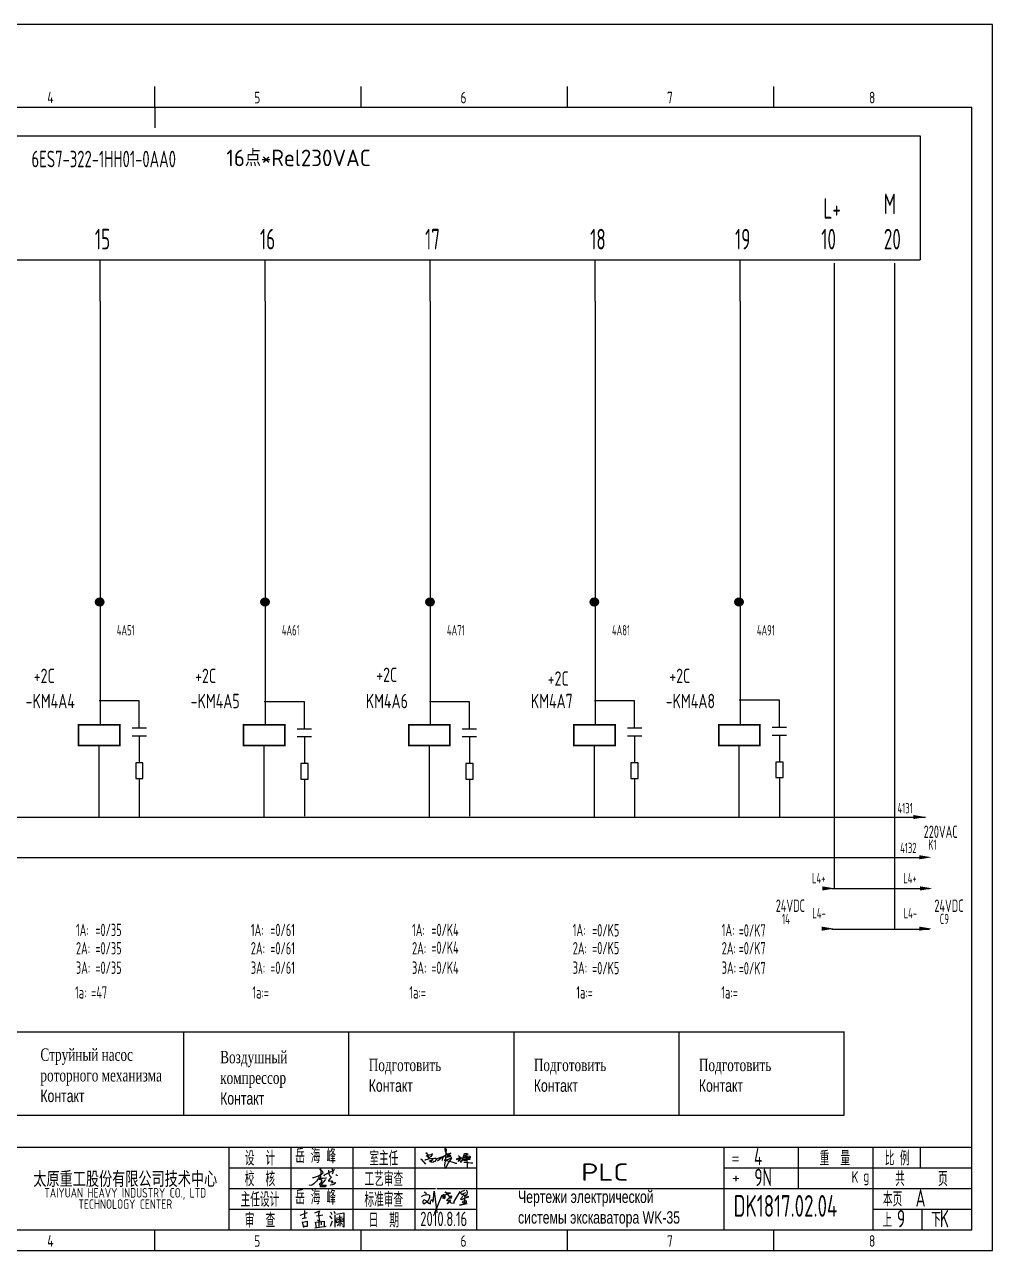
# Model space of a CAD drawing. Extents: x 590 to 9605, y -3741 to 975.
# Drawn here: x 5393.3 to 5627.9, y -1946.5 to -1649.5 of the extents above; entities that cross this region are included whole.
import ezdxf
from ezdxf.enums import TextEntityAlignment as Align

# ---------------------------------------------------------------- set-up
doc = ezdxf.new("R2010")
doc.units = 0
doc.header["$LTSCALE"] = 2
doc.header["$MEASUREMENT"] = 0
for name, pattern in [('DASHED2', [0.375, 0.25, -0.125]), ('DIVIDE', [1.25, 0.5, -0.25, 0, -0.25, 0, -0.25]), ('HIDDEN', [0.375, 0.25, -0.125])]:
    doc.linetypes.add(name, pattern=pattern)
doc.layers.get('0').update_dxf_attribs({"linetype": 'CONTINUOUS'})
for name, color, linetype in [('11', 3, 'CONTINUOUS'), ('CONTINUOUS', 7, 'CONTINUOUS'), ('DIVIDE', 1, 'DIVIDE')]:
    doc.layers.add(name, color=color, linetype=linetype)
doc.styles.add('ROMAN', font='ROMANC.shx', dxfattribs={"width": 0.7, "height": 0.7})
doc.styles.add('ROMANS', font='romans', dxfattribs={"width": 0.67, "bigfont": 'hzlib'})
doc.styles.get("Standard").update_dxf_attribs({"font": 'isocp.shx', "width": 0.707, "bigfont": 'dfst.shx'})

# ---------------------------------------------------------------- blocks, each defined once
blk = doc.blocks.new('A$C5BE500A0')
for p, q in [((15.3, 41.2), (22.2, 26.1)), ((15.3, 40.1), (15.3, 41.2)), ((15.4, 37.7), (15.3, 40.1)), ((15.4, 32.4), (21, 34.6)), ((15.5, 31.8), (15.4, 32.4)), ((21, 34.6), (24.5, 35.1)), ((24.5, 35.1), (28.2, 35.6)), ((29.4, 34), (26.8, 30.7)), ((28.2, 35.6), (30.2, 36.8)), ((30.2, 38), (29.4, 34)), ((30.2, 36.8), (30.2, 38)), ((59.1, 30.4), (64.7, 33.7)), ((64.4, 48.9), (64.5, 51.6)), ((65.3, 44.3), (64.4, 48.9)), ((64.5, 51.6), (65.9, 52.2)), ((67.1, 48.5), (64.5, 17.9)), ((64.7, 33.7), (72, 37.3)), ((67.5, 39.5), (65.3, 44.3)), ((65.9, 52.2), (66.5, 51.5)), ((66.5, 51.5), (67.1, 48.5)), ((70.3, 36.3), (67.5, 39.5)), ((69.9, 34.1), (69.7, 33.3)), ((69.7, 33.3), (71.9, 33.6)), ((74.6, 36.5), (69.9, 34.1)), ((73.8, 32.8), (70.3, 36.3)), ((71.9, 33.6), (75.3, 34.2)), ((72, 37.3), (77.8, 39)), ((77.7, 30.8), (73.8, 32.8)), ((79.7, 39.2), (74.6, 36.5)), ((76.7, 32.6), (74.8, 31.8)), ((75.3, 34.2), (77, 34.5)), ((77.7, 33.5), (76.7, 32.6)), ((77, 34.5), (78, 34.1)), ((78, 34.1), (77.7, 33.5)), ((77.8, 39), (79.7, 39.2)), ((117.4, 32.7), (112.9, 30.9)), ((113.3, 30.9), (114.4, 35)), ((114.4, 35), (115.4, 38.4)), ((115.4, 38.4), (118.1, 38.8)), ((122.1, 34.8), (117.4, 32.7)), ((118.1, 38.8), (123.3, 38.3)), ((124.7, 36.8), (122.1, 34.8)), ((123.3, 38.3), (124.7, 36.8)), ((0, 24.1), (1.5, 23.9)), ((1.5, 23.9), (12.6, 10.8)), ((11.6, 21), (13.8, 22.8)), ((13.8, 22.8), (17.9, 23.5)), ((19.1, 30.1), (15.5, 31.8)), ((17.9, 23.5), (26, 24.9)), ((22.2, 26.1), (19.1, 30.1)), ((22.6, 18.1), (23.6, 19.3)), ((23.7, 17.3), (22.6, 18.1)), ((23.3, 27.9), (23.1, 27.8)), ((25.3, 29.5), (23.3, 27.9)), ((23.6, 19.3), (25.8, 19.9)), ((26.1, 16.2), (24.9, 15)), ((26.8, 30.7), (25.3, 29.5)), ((25.8, 19.9), (29.2, 20.8)), ((26, 24.9), (36.8, 26.1)), ((28.4, 20), (26.1, 16.2)), ((29.4, 15.2), (28.2, 15.7)), ((29.5, 22.1), (28.4, 20)), ((29.2, 20.8), (33, 21.4)), ((32.4, 15.1), (29.4, 15.2)), ((30.2, 22.7), (29.5, 22.1)), ((31.6, 22.6), (30.2, 22.7)), ((32.8, 22.1), (31.6, 22.6)), ((35, 16.2), (32.4, 15.1)), ((33, 21.4), (32.8, 22.1)), ((37.6, 17.7), (35, 16.2)), ((36.8, 26.1), (40.9, 26)), ((39.7, 20.3), (37.6, 17.7)), ((40.8, 21.6), (39.7, 20.3)), ((40.2, 22.8), (44.3, 25.4)), ((41.7, 24.4), (40.8, 21.6)), ((40.9, 26), (41.7, 24.4)), ((44.3, 25.4), (50.6, 27.7)), ((44.7, 18.7), (49.1, 22.6)), ((49.1, 22.6), (54.4, 27.2)), ((50.6, 27.7), (56.2, 29.3)), ((54.4, 27.2), (59.1, 30.4)), ((56.8, 20.6), (55.9, 19.6)), ((56.2, 29.3), (60.8, 29.6)), ((56.7, 31.7), (57.4, 29.6)), ((57.6, 25), (56.8, 20.6)), ((57.4, 29.6), (57.6, 25)), ((60.8, 29.6), (62.2, 29.2)), ((66.6, 21), (62.5, 20.6)), ((62.5, 20.6), (75.7, 18.4)), ((64.5, 17.9), (63.3, 8.5)), ((63.3, 8.5), (63.5, 0.1)), ((63.5, 0.1), (64.3, 0)), ((64.3, 0), (67.5, 2.5)), ((69.8, 21.4), (66.6, 21)), ((67.5, 2.5), (73.8, 13.7)), ((68.3, 28.6), (72.6, 29.4)), ((69.3, 29), (68.3, 28.6)), ((72, 30.5), (69.3, 29)), ((76.7, 24.1), (69.8, 21.4)), ((74.8, 31.8), (72, 30.5)), ((72.6, 29.4), (78.2, 30.4)), ((73.8, 13.7), (77.7, 20)), ((75.7, 18.4), (81.9, 16.6)), ((79.9, 25.4), (76.7, 24.1)), ((80.1, 30.5), (77.7, 30.8)), ((77.7, 20), (81.2, 25.6)), ((78.2, 30.4), (80.1, 30.5)), ((82.1, 26.9), (79.9, 25.4)), ((81.2, 25.6), (82.1, 26.9)), ((81.9, 16.6), (87.3, 14.8)), ((87.3, 14.8), (91.3, 12.9)), ((91.3, 12.9), (94.8, 12.6)), ((94.5, 25.2), (94.9, 23.9)), ((94.8, 12.6), (95.8, 12.8)), ((94.9, 23.9), (95.3, 23)), ((95.3, 23), (95.8, 22.8)), ((95.8, 22.8), (97, 23.3)), ((97, 23.3), (97.8, 25.3)), ((98.5, 23.8), (97.4, 25.9)), ((97.8, 25.3), (100.8, 27)), ((101.1, 23.3), (98.5, 23.8)), ((99, 31.4), (100.1, 32)), ((100.7, 21.1), (99.2, 17.4)), ((99.2, 17.4), (101.9, 20.9)), ((100.1, 32), (101.1, 31.6)), ((102.1, 27.7), (100.7, 21.1)), ((100.8, 27), (103.5, 26.5)), ((101.1, 31.6), (102.1, 30.6)), ((103.3, 23.7), (101.1, 23.3)), ((101.9, 20.9), (103.1, 21.8)), ((102.1, 30.6), (102.1, 27.7)), ((103.1, 21.8), (103.7, 20.1)), ((104.7, 23.9), (103.3, 23.7)), ((103.5, 26.5), (104.5, 25.2)), ((103.7, 20.1), (103.9, 18.5)), ((103.9, 18.5), (105, 16.1)), ((104.2, 28.7), (108.3, 26.3)), ((104.5, 25.2), (104.7, 23.9)), ((105, 16.1), (106.4, 15.7)), ((106.4, 15.7), (107.7, 17.3)), ((107.7, 17.3), (110.9, 22.6)), ((108.3, 26.3), (115.7, 20.2)), ((110.9, 22.6), (113.3, 30.9)), ((111.7, 21.6), (125.7, 23.5)), ((115.4, 22.1), (111.7, 21.6)), ((112.9, 30.9), (112.3, 30.9)), ((112.9, 26.9), (127.4, 26.5)), ((124.7, 26.6), (112.9, 26.9)), ((113.4, 15.2), (124.8, 14.7)), ((122.5, 23.3), (115.4, 22.1)), ((115.7, 20.2), (118.5, 18.9)), ((116.7, 30.8), (120.9, 31.8)), ((118.5, 18.9), (120.8, 19.6)), ((120.8, 19.6), (121.1, 20.7)), ((120.9, 31.8), (124.1, 32)), ((121.7, 31.5), (122.2, 1.9)), ((123, 28.1), (121.7, 31.5)), ((126.4, 24.6), (122.5, 23.3)), ((128.2, 25.5), (123, 28.1)), ((124.1, 32), (129.1, 31.3)), ((128.1, 26.7), (124.7, 26.6)), ((124.8, 14.7), (132, 14.1)), ((125.7, 23.5), (130.1, 23.8)), ((127.4, 26.5), (126.4, 24.6)), ((130.2, 28.3), (128.1, 26.7)), ((130.5, 24.3), (128.2, 25.5)), ((129.1, 31.3), (130.7, 30.3)), ((130.1, 23.8), (130.5, 24.3)), ((130.7, 30.3), (130.2, 28.3)), ((132, 14.1), (137.3, 13.6))]:
    blk.add_line(p, q)
blk = doc.blocks.new('lf')
for points in [[(409.4, 317.6), (411.9, 317.6), (420.7, 320.5), (429.4, 326.1), (429, 328.4), (426.7, 330.1), (424.2, 331.3), (423.4, 332.6), (424.4, 333.4), (425, 330.7), (425, 327.4), (425, 324.7), (424.8, 321.8), (424.8, 320.3), (424.8, 318.7), (425, 314.7), (425, 313), (424.8, 313)], [(432.1, 320.3), (430.6, 321.6), (450.9, 331.7), (450.9, 332.2)], [(439.5, 330.9), (440, 324.5), (442, 320.7)], [(446.2, 333.8), (448.1, 330.5), (448.1, 326.7), (446.6, 323.8)], [(421.5, 320.1), (421.3, 317.6), (420, 315.1), (418.6, 312.6), (416.7, 310.5), (414.9, 308.5), (411.9, 305.6), (410.1, 304.1), (408, 302.6), (406.1, 302), (403.6, 302.6), (403.6, 303.5), (403.9, 303.5)], [(421.3, 316.2), (424.8, 315.9), (427.1, 316), (429.8, 316), (434.8, 316.8), (436, 316.8)], [(421.9, 314.1), (423.8, 314.1), (425.4, 313.7), (426, 313), (426.9, 312), (427.1, 312), (426.5, 310.5), (426.1, 309.5), (424.2, 306.6), (423.1, 305.4), (422.1, 304.5), (423.2, 303.3), (427.3, 303.1), (429.8, 303.1), (432.3, 302.9), (435.4, 302.7), (433.1, 299.9), (424.6, 299.5), (424, 300.4), (425.6, 303.3), (434.3, 313.5)], [(441.8, 320.7), (443.7, 320.1), (444.9, 317.6), (443.1, 315.5), (439.7, 311.8), (439.8, 310.6), (445.4, 311.2), (447, 310.3), (445.6, 307.4), (453.6, 308), (450.3, 304.7), (447, 303.3), (443.7, 303.1), (442.9, 303.7)], [(453.4, 322.4), (454.9, 322.2), (455.7, 321.8), (456.1, 321.6), (456.3, 321.4)]]:
    blk.add_lwpolyline(points)

msp = doc.modelspace()

# ---------------------------------------------------------------- hatches: boundary and pattern name
at = {"linetype": 'HIDDEN'}
h = msp.add_hatch(color=0, dxfattribs=at)
edge = h.paths.add_edge_path()
edge.add_arc((5411.55, -1789.41), 1, 0, 360)
h = msp.add_hatch(color=0, dxfattribs=at)
edge = h.paths.add_edge_path()
edge.add_arc((5451.58, -1789.41), 1, 0, 360)
h = msp.add_hatch(color=0, dxfattribs=at)
edge = h.paths.add_edge_path()
edge.add_arc((5491.59, -1789.41), 1, 0, 360)
h = msp.add_hatch(color=0, dxfattribs=at)
edge = h.paths.add_edge_path()
edge.add_arc((5531.36, -1789.41), 1, 0, 360)
h = msp.add_hatch(color=0, dxfattribs=at)
edge = h.paths.add_edge_path()
edge.add_arc((5566.46, -1789.41), 1, 0, 360)

# ---------------------------------------------------------------- linework, layer by layer
for p, q in [((5421.13, -1813.36), (5411.41, -1813.36)), ((5421.13, -1819.91), (5421.13, -1813.36)), ((5461.13, -1813.55), (5451.41, -1813.55)), ((5461.13, -1820.1), (5461.13, -1813.55)), ((5501.13, -1813.55), (5491.41, -1813.55)), ((5501.13, -1820.1), (5501.13, -1813.55)), ((5541.13, -1813.36), (5531.41, -1813.36)), ((5541.13, -1819.91), (5541.13, -1813.36)), ((5576.24, -1813.17), (5566.52, -1813.17)), ((5576.24, -1819.72), (5576.24, -1813.17)), ((5421.13, -1821.83), (5421.13, -1828.36)), ((5461.13, -1822.02), (5461.13, -1828.55)), ((5501.13, -1822.02), (5501.13, -1828.55)), ((5541.13, -1821.83), (5541.13, -1828.36)), ((5576.24, -1821.64), (5576.24, -1828.17)), ((5421.13, -1832.13), (5421.13, -1841.5)), ((5461.13, -1832.32), (5461.13, -1841.31)), ((5501.13, -1832.32), (5501.13, -1841.31)), ((5541.13, -1832.13), (5541.13, -1841.5)), ((5576.24, -1831.94), (5576.24, -1841.5)), ((5502.87, -1931.5), (5562.87, -1931.5)), ((5460.11, -1937.98), (5461.92, -1937.33)), ((5460.63, -1938.75), (5461.66, -1938.5)), ((5460.76, -1939.66), (5461.79, -1939.4)), ((5460.88, -1938.5), (5460.88, -1938.5)), ((5461.12, -1936.8), (5461.12, -1938.61)), ((5461.79, -1939.4), (5461.79, -1940.7)), ((5463.66, -1937.38), (5464.83, -1936.86)), ((5463.66, -1937.38), (5463.66, -1937.38)), ((5463.87, -1939.66), (5465.94, -1939.4)), ((5464.05, -1938.15), (5465.61, -1937.89)), ((5464.83, -1939.45), (5464.31, -1939.19)), ((5464.83, -1936.86), (5464.57, -1937.63)), ((5464.57, -1937.63), (5464.57, -1937.89)), ((5464.57, -1937.89), (5464.83, -1939.45)), ((5465.94, -1939.4), (5465.94, -1940.82)), ((5467.25, -1938.09), (5467.79, -1938.82)), ((5467.43, -1937.15), (5467.79, -1937.79)), ((5467.43, -1940.64), (5467.94, -1939.3)), ((5468.25, -1936.94), (5468.61, -1937.57)), ((5468.49, -1937.88), (5468.49, -1940.88)), ((5468.79, -1939.03), (5468.82, -1939.73)), ((5470.49, -1938.82), (5468.82, -1939.15)), ((5468.86, -1938.67), (5470.28, -1938.36)), ((5468.95, -1937.73), (5470.65, -1937.36)), ((5469.25, -1939.33), (5469.43, -1939.48)), ((5469.64, -1938.03), (5469.74, -1940.64)), ((5470.07, -1939.15), (5469.89, -1939.48)), ((5470.62, -1939.42), (5470.49, -1938.82)), ((5470.65, -1937.36), (5470.68, -1937.36)), ((5470.68, -1937.36), (5470.68, -1940.82)), ((5460.63, -1939.53), (5460.88, -1940.95)), ((5461.79, -1940.7), (5460.76, -1940.7)), ((5463.68, -1941), (5466.44, -1940.64)), ((5463.74, -1939.66), (5464, -1940.95)), ((5464.64, -1939.66), (5464.64, -1940.7)), ((5465.16, -1939.53), (5465.16, -1940.31)), ((5468.82, -1939.73), (5470.62, -1939.42)), ((5469.38, -1940.07), (5469.04, -1940.58)), ((5470.06, -1939.9), (5470.4, -1940.24)), ((5470.68, -1940.82), (5470.4, -1940.51))]:
    msp.add_line(p, q)
at = {"color": 6}
for p, q in [((5271.93, -1893.53), (5591.93, -1893.53)), ((5431.93, -1913.79), (5431.93, -1893.53)), ((5471.93, -1913.79), (5471.93, -1893.53)), ((5511.93, -1913.79), (5511.93, -1893.53)), ((5551.93, -1913.79), (5551.93, -1893.53)), ((5591.93, -1913.75), (5591.93, -1893.49)), ((5431.93, -1913.79), (5431.93, -1896.59)), ((5471.93, -1913.79), (5471.93, -1896.59)), ((5511.93, -1913.79), (5511.93, -1896.59)), ((5551.93, -1913.79), (5551.93, -1896.59)), ((5591.93, -1913.79), (5271.93, -1913.79))]:
    msp.add_line(p, q, dxfattribs=at)
at = {"const_width": 0.4}
for points in [[(5406.41, -1819.19), (5416.41, -1819.19), (5416.41, -1824.19), (5406.41, -1824.19), (5406.41, -1819.19)], [(5446.41, -1819.19), (5456.41, -1819.19), (5456.41, -1824.19), (5446.41, -1824.19), (5446.41, -1819.19)], [(5486.41, -1819.19), (5496.41, -1819.19), (5496.41, -1824.19), (5486.41, -1824.19), (5486.41, -1819.19)], [(5526.41, -1819.19), (5536.41, -1819.19), (5536.41, -1824.19), (5526.41, -1824.19), (5526.41, -1819.19)], [(5561.52, -1819.19), (5571.52, -1819.19), (5571.52, -1824.19), (5561.52, -1824.19), (5561.52, -1819.19)]]:
    msp.add_lwpolyline(points, dxfattribs=at)
for points in [[(5420.26, -1832.13), (5422.01, -1832.13), (5422.01, -1828.36), (5420.26, -1828.36)], [(5460.26, -1832.32), (5462.01, -1832.32), (5462.01, -1828.55), (5460.26, -1828.55)], [(5500.26, -1832.32), (5502.01, -1832.32), (5502.01, -1828.55), (5500.26, -1828.55)], [(5540.26, -1832.13), (5542.01, -1832.13), (5542.01, -1828.36), (5540.26, -1828.36)], [(5575.37, -1831.94), (5577.12, -1831.94), (5577.12, -1828.17), (5575.37, -1828.17)]]:
    msp.add_lwpolyline(points, close=True)
at = {"layer": 'CONTINUOUS', "color": 3}
for p, q in [((5627.87, -1649.5), (5207.87, -1649.5)), ((5627.87, -1946.5), (5627.87, -1649.5)), ((5207.87, -1946.5), (5627.87, -1946.5))]:
    msp.add_line(p, q, dxfattribs=at)
at = {"layer": 'CONTINUOUS'}
for p, q in [((5424.87, -1669.5), (5424.87, -1664.5)), ((5227.87, -1669.5), (5622.87, -1669.5)), ((5424.87, -1669.5), (5424.87, -1674.5)), ((5622.87, -1941.5), (5622.87, -1669.5)), ((5250.37, -1676.5), (5610.37, -1676.5)), ((5610.37, -1676.5), (5610.37, -1706.5)), ((5250.37, -1706.5), (5610.37, -1706.5)), ((5411.62, -1716.5), (5411.62, -1706.5)), ((5411.62, -1716.5), (5411.62, -1706.5)), ((5451.62, -1716.5), (5451.62, -1706.5)), ((5451.62, -1716.5), (5451.62, -1706.5)), ((5451.62, -1716.5), (5451.62, -1706.5)), ((5451.62, -1716.5), (5451.62, -1706.5)), ((5491.62, -1716.5), (5491.62, -1706.5)), ((5531.62, -1716.5), (5531.62, -1706.5)), ((5566.73, -1716.5), (5566.73, -1706.5)), ((5411.62, -1716.5), (5411.62, -1819)), ((5451.62, -1716.5), (5451.62, -1819)), ((5491.62, -1716.5), (5491.62, -1819)), ((5531.62, -1716.5), (5531.62, -1819)), ((5566.73, -1716.5), (5566.73, -1819)), ((5416.41, -1819.19), (5406.41, -1819.19)), ((5416.41, -1819.19), (5406.41, -1819.19)), ((5416.41, -1819.19), (5406.41, -1819.19)), ((5406.41, -1819.19), (5406.41, -1824.19)), ((5406.41, -1819.19), (5406.41, -1824.19)), ((5406.41, -1819.19), (5406.41, -1824.19)), ((5416.41, -1824.19), (5416.41, -1819.19)), ((5416.41, -1824.19), (5416.41, -1819.19)), ((5416.41, -1824.19), (5416.41, -1819.19)), ((5419.4, -1819.91), (5422.87, -1819.91)), ((5456.41, -1819.19), (5446.41, -1819.19)), ((5456.41, -1819.19), (5446.41, -1819.19)), ((5456.41, -1819.19), (5446.41, -1819.19)), ((5446.41, -1819.19), (5446.41, -1824.19)), ((5446.41, -1819.19), (5446.41, -1824.19)), ((5446.41, -1819.19), (5446.41, -1824.19)), ((5456.41, -1824.19), (5456.41, -1819.19)), ((5456.41, -1824.19), (5456.41, -1819.19)), ((5456.41, -1824.19), (5456.41, -1819.19)), ((5459.4, -1820.1), (5462.87, -1820.1)), ((5496.41, -1819.19), (5486.41, -1819.19)), ((5496.41, -1819.19), (5486.41, -1819.19)), ((5496.41, -1819.19), (5486.41, -1819.19)), ((5486.41, -1819.19), (5486.41, -1824.19)), ((5486.41, -1819.19), (5486.41, -1824.19)), ((5486.41, -1819.19), (5486.41, -1824.19)), ((5496.41, -1824.19), (5496.41, -1819.19)), ((5496.41, -1824.19), (5496.41, -1819.19)), ((5496.41, -1824.19), (5496.41, -1819.19)), ((5499.4, -1820.1), (5502.87, -1820.1)), ((5536.41, -1819.19), (5526.41, -1819.19)), ((5536.41, -1819.19), (5526.41, -1819.19)), ((5536.41, -1819.19), (5526.41, -1819.19)), ((5526.41, -1819.19), (5526.41, -1824.19)), ((5526.41, -1819.19), (5526.41, -1824.19)), ((5526.41, -1819.19), (5526.41, -1824.19)), ((5536.41, -1824.19), (5536.41, -1819.19)), ((5536.41, -1824.19), (5536.41, -1819.19)), ((5536.41, -1824.19), (5536.41, -1819.19)), ((5539.4, -1819.91), (5542.87, -1819.91)), ((5571.52, -1819.19), (5561.52, -1819.19)), ((5571.52, -1819.19), (5561.52, -1819.19)), ((5571.52, -1819.19), (5561.52, -1819.19)), ((5561.52, -1819.19), (5561.52, -1824.19)), ((5561.52, -1819.19), (5561.52, -1824.19)), ((5561.52, -1819.19), (5561.52, -1824.19)), ((5571.52, -1824.19), (5571.52, -1819.19)), ((5571.52, -1824.19), (5571.52, -1819.19)), ((5571.52, -1824.19), (5571.52, -1819.19)), ((5574.51, -1819.72), (5577.98, -1819.72)), ((5419.4, -1821.83), (5422.87, -1821.83)), ((5459.4, -1822.02), (5462.87, -1822.02)), ((5499.4, -1822.02), (5502.87, -1822.02)), ((5539.4, -1821.83), (5542.87, -1821.83)), ((5574.51, -1821.64), (5577.98, -1821.64)), ((5406.41, -1824.19), (5411.41, -1824.19)), ((5406.41, -1824.19), (5411.41, -1824.19)), ((5406.41, -1824.19), (5411.41, -1824.19)), ((5411.41, -1824.19), (5416.41, -1824.19)), ((5411.41, -1824.19), (5416.41, -1824.19)), ((5411.41, -1824.19), (5416.41, -1824.19)), ((5411.41, -1841.69), (5411.41, -1824.19)), ((5446.41, -1824.19), (5451.41, -1824.19)), ((5446.41, -1824.19), (5451.41, -1824.19)), ((5446.41, -1824.19), (5451.41, -1824.19)), ((5451.41, -1824.19), (5456.41, -1824.19)), ((5451.41, -1824.19), (5456.41, -1824.19)), ((5451.41, -1824.19), (5456.41, -1824.19)), ((5451.41, -1841.69), (5451.41, -1824.19)), ((5486.41, -1824.19), (5491.41, -1824.19)), ((5486.41, -1824.19), (5491.41, -1824.19)), ((5486.41, -1824.19), (5491.41, -1824.19)), ((5491.41, -1824.19), (5496.41, -1824.19)), ((5491.41, -1824.19), (5496.41, -1824.19)), ((5491.41, -1824.19), (5496.41, -1824.19)), ((5491.41, -1841.69), (5491.41, -1824.19)), ((5526.41, -1824.19), (5531.41, -1824.19)), ((5526.41, -1824.19), (5531.41, -1824.19)), ((5526.41, -1824.19), (5531.41, -1824.19)), ((5531.41, -1824.19), (5536.41, -1824.19)), ((5531.41, -1824.19), (5536.41, -1824.19)), ((5531.41, -1824.19), (5536.41, -1824.19)), ((5531.41, -1841.69), (5531.41, -1824.19)), ((5561.52, -1824.19), (5566.52, -1824.19)), ((5561.52, -1824.19), (5566.52, -1824.19)), ((5561.52, -1824.19), (5566.52, -1824.19)), ((5566.52, -1824.19), (5571.52, -1824.19)), ((5566.52, -1824.19), (5571.52, -1824.19)), ((5566.52, -1824.19), (5571.52, -1824.19)), ((5566.52, -1841.69), (5566.52, -1824.19)), ((5245.37, -1841.5), (5611.62, -1841.5)), ((5245.37, -1851.3), (5611.62, -1851.3)), ((5588.82, -1858.79), (5612.59, -1858.79)), ((5588.82, -1868.7), (5612.59, -1868.7)), ((5610.37, -1921.5), (5610.37, -1926.5)), ((5489.53, -1933.48), (5489.79, -1933.28)), ((5489.53, -1933.48), (5489.79, -1933.28)), ((5489.53, -1933.48), (5489.79, -1933.28)), ((5489.53, -1933.48), (5489.79, -1933.28)), ((5489.79, -1933.28), (5490.14, -1933.12)), ((5489.79, -1933.28), (5490.14, -1933.12)), ((5489.79, -1933.28), (5490.14, -1933.12)), ((5489.79, -1933.28), (5490.14, -1933.12)), ((5490.14, -1933.12), (5490.5, -1933.02)), ((5490.14, -1933.12), (5490.5, -1933.02)), ((5490.14, -1933.12), (5490.5, -1933.02)), ((5490.14, -1933.12), (5490.5, -1933.02)), ((5490.19, -1932.31), (5490.55, -1932.51)), ((5490.19, -1932.31), (5490.55, -1932.51)), ((5490.19, -1932.31), (5490.55, -1932.51)), ((5490.19, -1932.31), (5490.55, -1932.51)), ((5490.5, -1933.02), (5491.01, -1932.97)), ((5490.5, -1933.02), (5491.01, -1932.97)), ((5490.5, -1933.02), (5491.01, -1932.97)), ((5490.5, -1933.02), (5491.01, -1932.97)), ((5490.55, -1932.51), (5490.6, -1932.67)), ((5490.55, -1932.51), (5490.6, -1932.67)), ((5490.55, -1932.51), (5490.6, -1932.67)), ((5490.55, -1932.51), (5490.6, -1932.67)), ((5490.6, -1932.67), (5490.6, -1932.97)), ((5490.6, -1932.67), (5490.6, -1932.97)), ((5490.6, -1932.67), (5490.6, -1932.97)), ((5490.6, -1932.67), (5490.6, -1932.97)), ((5491.01, -1932.97), (5491.42, -1933.07)), ((5491.01, -1932.97), (5491.42, -1933.07)), ((5491.01, -1932.97), (5491.42, -1933.07)), ((5491.01, -1932.97), (5491.42, -1933.07)), ((5491.42, -1933.07), (5491.42, -1933.28)), ((5491.42, -1933.07), (5491.42, -1933.28)), ((5491.42, -1933.07), (5491.42, -1933.28)), ((5491.42, -1933.07), (5491.42, -1933.28)), ((5491.42, -1933.28), (5491.42, -1933.68)), ((5491.42, -1933.28), (5491.42, -1933.68)), ((5491.42, -1933.28), (5491.42, -1933.68)), ((5491.42, -1933.28), (5491.42, -1933.68)), ((5492.34, -1934.81), (5492.59, -1932.16)), ((5492.34, -1934.81), (5492.59, -1932.16)), ((5492.34, -1934.81), (5492.59, -1932.16)), ((5492.34, -1934.81), (5492.59, -1932.16)), ((5492.59, -1932.16), (5493.21, -1937.35)), ((5492.59, -1932.16), (5493.21, -1937.35)), ((5492.59, -1932.16), (5493.21, -1937.35)), ((5492.59, -1932.16), (5493.21, -1937.35)), ((5492.75, -1937.41), (5494.54, -1932.99)), ((5492.75, -1937.41), (5494.54, -1932.99)), ((5492.75, -1937.41), (5494.54, -1932.99)), ((5492.75, -1937.41), (5494.54, -1932.99)), ((5494.58, -1933.07), (5494.69, -1933.55)), ((5494.58, -1933.07), (5494.69, -1933.55)), ((5494.58, -1933.07), (5494.69, -1933.55)), ((5494.58, -1933.07), (5494.69, -1933.55)), ((5494.69, -1933.07), (5494.84, -1932.96)), ((5494.69, -1933.07), (5494.84, -1932.96)), ((5494.69, -1933.07), (5494.84, -1932.96)), ((5494.69, -1933.07), (5494.84, -1932.96)), ((5494.8, -1933.88), (5494.69, -1933.07)), ((5494.8, -1933.88), (5494.69, -1933.07)), ((5494.8, -1933.88), (5494.69, -1933.07)), ((5494.8, -1933.88), (5494.69, -1933.07)), ((5494.84, -1932.96), (5494.98, -1932.96)), ((5494.84, -1932.96), (5494.98, -1932.96)), ((5494.84, -1932.96), (5494.98, -1932.96)), ((5494.84, -1932.96), (5494.98, -1932.96)), ((5494.91, -1933.66), (5494.95, -1933.4)), ((5494.91, -1933.66), (5494.95, -1933.4)), ((5494.91, -1933.66), (5494.95, -1933.4)), ((5494.91, -1933.66), (5494.95, -1933.4)), ((5494.95, -1933.4), (5495.02, -1933.22)), ((5494.95, -1933.4), (5495.02, -1933.22)), ((5494.95, -1933.4), (5495.02, -1933.22)), ((5494.95, -1933.4), (5495.02, -1933.22)), ((5494.98, -1932.96), (5495.13, -1933.29)), ((5494.98, -1932.96), (5495.13, -1933.29)), ((5494.98, -1932.96), (5495.13, -1933.29)), ((5494.98, -1932.96), (5495.13, -1933.29)), ((5495.02, -1933.22), (5495.28, -1933.03)), ((5495.02, -1933.22), (5495.28, -1933.03)), ((5495.02, -1933.22), (5495.28, -1933.03)), ((5495.02, -1933.22), (5495.28, -1933.03)), ((5495.13, -1933.29), (5495.13, -1933.66)), ((5495.13, -1933.29), (5495.13, -1933.66)), ((5495.13, -1933.29), (5495.13, -1933.66)), ((5495.13, -1933.29), (5495.13, -1933.66)), ((5495.24, -1932.3), (5496.38, -1933.58)), ((5495.42, -1932.52), (5495.24, -1932.3)), ((5495.24, -1932.3), (5496.38, -1933.58)), ((5495.42, -1932.52), (5495.24, -1932.3)), ((5495.24, -1932.3), (5496.38, -1933.58)), ((5495.42, -1932.52), (5495.24, -1932.3)), ((5495.24, -1932.3), (5496.38, -1933.58)), ((5495.42, -1932.52), (5495.24, -1932.3)), ((5495.28, -1933.03), (5495.68, -1932.85)), ((5495.28, -1933.03), (5495.68, -1932.85)), ((5495.28, -1933.03), (5495.68, -1932.85)), ((5495.28, -1933.03), (5495.68, -1932.85)), ((5496.53, -1932.59), (5495.42, -1932.52)), ((5496.53, -1932.59), (5495.42, -1932.52)), ((5496.53, -1932.59), (5495.42, -1932.52)), ((5496.53, -1932.59), (5495.42, -1932.52)), ((5495.68, -1932.85), (5496.2, -1932.7)), ((5495.68, -1932.85), (5496.2, -1932.7)), ((5495.68, -1932.85), (5496.2, -1932.7)), ((5495.68, -1932.85), (5496.2, -1932.7)), ((5496.49, -1933.4), (5496.05, -1933.95)), ((5496.49, -1933.4), (5496.05, -1933.95)), ((5496.49, -1933.4), (5496.05, -1933.95)), ((5496.49, -1933.4), (5496.05, -1933.95)), ((5496.2, -1932.7), (5496.53, -1932.59)), ((5496.2, -1932.7), (5496.53, -1932.59)), ((5496.2, -1932.7), (5496.53, -1932.59)), ((5496.2, -1932.7), (5496.53, -1932.59)), ((5496.75, -1933.33), (5496.49, -1933.4)), ((5496.75, -1933.33), (5496.49, -1933.4)), ((5496.75, -1933.33), (5496.49, -1933.4)), ((5496.75, -1933.33), (5496.49, -1933.4)), ((5496.86, -1933.58), (5496.75, -1933.33)), ((5496.86, -1933.58), (5496.75, -1933.33)), ((5496.86, -1933.58), (5496.75, -1933.33)), ((5496.86, -1933.58), (5496.75, -1933.33)), ((5497.4, -1934.6), (5498.9, -1932.22)), ((5497.4, -1934.6), (5498.9, -1932.22)), ((5497.4, -1934.6), (5498.9, -1932.22)), ((5497.4, -1934.6), (5498.9, -1932.22)), ((5498.89, -1932.29), (5499.02, -1932.71)), ((5498.89, -1932.29), (5499.02, -1932.71)), ((5498.89, -1932.29), (5499.02, -1932.71)), ((5498.89, -1932.29), (5499.02, -1932.71)), ((5498.99, -1932.55), (5499.35, -1932.12)), ((5498.99, -1932.55), (5499.35, -1932.12)), ((5498.99, -1932.55), (5499.35, -1932.12)), ((5498.99, -1932.55), (5499.35, -1932.12)), ((5499.02, -1932.71), (5499.25, -1932.97)), ((5499.02, -1932.71), (5499.25, -1932.97)), ((5499.02, -1932.71), (5499.25, -1932.97)), ((5499.02, -1932.71), (5499.25, -1932.97)), ((5499.25, -1932.97), (5499.38, -1933.01)), ((5499.25, -1932.97), (5499.38, -1933.01)), ((5499.25, -1932.97), (5499.38, -1933.01)), ((5499.25, -1932.97), (5499.38, -1933.01)), ((5499.35, -1932.12), (5499.64, -1932.03)), ((5499.35, -1932.12), (5499.64, -1932.03)), ((5499.35, -1932.12), (5499.64, -1932.03)), ((5499.35, -1932.12), (5499.64, -1932.03)), ((5499.45, -1933.36), (5499.35, -1933.49)), ((5499.45, -1933.36), (5499.35, -1933.49)), ((5499.45, -1933.36), (5499.35, -1933.49)), ((5499.45, -1933.36), (5499.35, -1933.49)), ((5499.58, -1932.97), (5499.64, -1932.74)), ((5499.58, -1932.97), (5499.64, -1932.74)), ((5499.58, -1932.97), (5499.64, -1932.74)), ((5499.58, -1932.97), (5499.64, -1932.74)), ((5499.77, -1933.2), (5499.58, -1932.97)), ((5499.77, -1933.2), (5499.58, -1932.97)), ((5499.77, -1933.2), (5499.58, -1932.97)), ((5499.77, -1933.2), (5499.58, -1932.97)), ((5499.64, -1932.03), (5500.04, -1931.93)), ((5499.64, -1932.03), (5500.04, -1931.93)), ((5499.64, -1932.03), (5500.04, -1931.93)), ((5499.64, -1932.03), (5500.04, -1931.93)), ((5499.64, -1932.74), (5499.84, -1932.58)), ((5499.64, -1932.74), (5499.84, -1932.58)), ((5499.64, -1932.74), (5499.84, -1932.58)), ((5499.64, -1932.74), (5499.84, -1932.58)), ((5500.2, -1933.17), (5499.77, -1933.2)), ((5500.2, -1933.17), (5499.77, -1933.2)), ((5500.2, -1933.17), (5499.77, -1933.2)), ((5500.2, -1933.17), (5499.77, -1933.2)), ((5499.84, -1932.58), (5500.1, -1932.52)), ((5499.84, -1932.58), (5500.1, -1932.52)), ((5499.84, -1932.58), (5500.1, -1932.52)), ((5499.84, -1932.58), (5500.1, -1932.52)), ((5499.97, -1933.3), (5500, -1933.66)), ((5500.95, -1933.49), (5499.97, -1933.3)), ((5499.97, -1933.3), (5500, -1933.66)), ((5500.95, -1933.49), (5499.97, -1933.3)), ((5499.97, -1933.3), (5500, -1933.66)), ((5500.95, -1933.49), (5499.97, -1933.3)), ((5499.97, -1933.3), (5500, -1933.66)), ((5500.95, -1933.49), (5499.97, -1933.3)), ((5500.1, -1932.52), (5500.2, -1932.48)), ((5500.1, -1932.52), (5500.2, -1932.48)), ((5500.1, -1932.52), (5500.2, -1932.48)), ((5500.1, -1932.52), (5500.2, -1932.48)), ((5500.46, -1932.91), (5500.2, -1933.17)), ((5500.46, -1932.91), (5500.2, -1933.17)), ((5500.46, -1932.91), (5500.2, -1933.17)), ((5500.46, -1932.91), (5500.2, -1933.17)), ((5500.3, -1931.93), (5500.53, -1932.06)), ((5500.3, -1931.93), (5500.53, -1932.06)), ((5500.3, -1931.93), (5500.53, -1932.06)), ((5500.3, -1931.93), (5500.53, -1932.06)), ((5500.56, -1932.45), (5500.46, -1932.91)), ((5500.56, -1932.45), (5500.46, -1932.91)), ((5500.56, -1932.45), (5500.46, -1932.91)), ((5500.56, -1932.45), (5500.46, -1932.91)), ((5500.53, -1932.06), (5500.56, -1932.45)), ((5500.53, -1932.06), (5500.56, -1932.45)), ((5500.53, -1932.06), (5500.56, -1932.45)), ((5500.53, -1932.06), (5500.56, -1932.45)), ((5489.89, -1934.7), (5489.99, -1934.35)), ((5489.89, -1934.7), (5489.99, -1934.35)), ((5489.89, -1934.7), (5489.99, -1934.35)), ((5489.89, -1934.7), (5489.99, -1934.35)), ((5489.89, -1935.01), (5489.89, -1934.7)), ((5489.89, -1935.01), (5489.89, -1934.7)), ((5489.89, -1935.01), (5489.89, -1934.7)), ((5489.89, -1935.01), (5489.89, -1934.7)), ((5490.14, -1935.27), (5489.89, -1935.01)), ((5490.14, -1935.27), (5489.89, -1935.01)), ((5490.14, -1935.27), (5489.89, -1935.01)), ((5490.14, -1935.27), (5489.89, -1935.01)), ((5489.99, -1934.35), (5490.04, -1934.19)), ((5489.99, -1934.35), (5490.04, -1934.19)), ((5489.99, -1934.35), (5490.04, -1934.19)), ((5489.99, -1934.35), (5490.04, -1934.19)), ((5490.04, -1934.19), (5490.25, -1934.25)), ((5490.04, -1934.19), (5490.25, -1934.25)), ((5490.04, -1934.19), (5490.25, -1934.25)), ((5490.04, -1934.19), (5490.25, -1934.25)), ((5490.81, -1934.7), (5490.14, -1935.27)), ((5490.81, -1934.7), (5490.14, -1935.27)), ((5490.81, -1934.7), (5490.14, -1935.27)), ((5490.81, -1934.7), (5490.14, -1935.27)), ((5490.25, -1934.25), (5490.6, -1934.4)), ((5490.25, -1934.25), (5490.6, -1934.4)), ((5490.25, -1934.25), (5490.6, -1934.4)), ((5490.25, -1934.25), (5490.6, -1934.4)), ((5490.6, -1934.4), (5490.96, -1934.76)), ((5490.6, -1934.4), (5490.96, -1934.76)), ((5490.6, -1934.4), (5490.96, -1934.76)), ((5490.6, -1934.4), (5490.96, -1934.76)), ((5491.11, -1934.45), (5490.81, -1934.7)), ((5491.11, -1934.45), (5490.81, -1934.7)), ((5491.11, -1934.45), (5490.81, -1934.7)), ((5491.11, -1934.45), (5490.81, -1934.7)), ((5490.96, -1934.76), (5491.27, -1935.01)), ((5490.96, -1934.76), (5491.27, -1935.01)), ((5490.96, -1934.76), (5491.27, -1935.01)), ((5490.96, -1934.76), (5491.27, -1935.01)), ((5491.32, -1934.04), (5491.11, -1934.45)), ((5491.32, -1934.04), (5491.11, -1934.45)), ((5491.32, -1934.04), (5491.11, -1934.45)), ((5491.32, -1934.04), (5491.11, -1934.45)), ((5491.27, -1935.01), (5491.42, -1935.11)), ((5491.27, -1935.01), (5491.42, -1935.11)), ((5491.27, -1935.01), (5491.42, -1935.11)), ((5491.27, -1935.01), (5491.42, -1935.11)), ((5491.42, -1933.68), (5491.32, -1934.04)), ((5491.42, -1933.68), (5491.32, -1934.04)), ((5491.42, -1933.68), (5491.32, -1934.04)), ((5491.42, -1933.68), (5491.32, -1934.04)), ((5491.42, -1935.11), (5491.73, -1935.21)), ((5491.42, -1935.11), (5491.73, -1935.21)), ((5491.42, -1935.11), (5491.73, -1935.21)), ((5491.42, -1935.11), (5491.73, -1935.21)), ((5491.73, -1934.6), (5491.88, -1934.35)), ((5491.73, -1934.6), (5491.88, -1934.35)), ((5491.73, -1934.6), (5491.88, -1934.35)), ((5491.73, -1934.6), (5491.88, -1934.35)), ((5491.73, -1935.21), (5491.73, -1934.6)), ((5491.73, -1935.21), (5491.73, -1934.6)), ((5491.73, -1935.21), (5491.73, -1934.6)), ((5491.73, -1935.21), (5491.73, -1934.6)), ((5491.88, -1934.35), (5492.08, -1934.14)), ((5491.88, -1934.35), (5492.08, -1934.14)), ((5491.88, -1934.35), (5492.08, -1934.14)), ((5491.88, -1934.35), (5492.08, -1934.14)), ((5492.08, -1934.14), (5492.13, -1934.25)), ((5492.08, -1934.14), (5492.13, -1934.25)), ((5492.08, -1934.14), (5492.13, -1934.25)), ((5492.08, -1934.14), (5492.13, -1934.25)), ((5492.13, -1934.25), (5492.29, -1934.6)), ((5492.13, -1934.25), (5492.29, -1934.6)), ((5492.13, -1934.25), (5492.29, -1934.6)), ((5492.13, -1934.25), (5492.29, -1934.6)), ((5492.29, -1934.6), (5492.29, -1934.7)), ((5492.29, -1934.6), (5492.29, -1934.7)), ((5492.29, -1934.6), (5492.29, -1934.7)), ((5492.29, -1934.6), (5492.29, -1934.7)), ((5492.29, -1934.7), (5492.34, -1934.81)), ((5492.29, -1934.7), (5492.34, -1934.81)), ((5492.29, -1934.7), (5492.34, -1934.81)), ((5492.29, -1934.7), (5492.34, -1934.81)), ((5494.69, -1933.55), (5494.8, -1933.88)), ((5494.69, -1933.55), (5494.8, -1933.88)), ((5494.69, -1933.55), (5494.8, -1933.88)), ((5494.69, -1933.55), (5494.8, -1933.88)), ((5494.95, -1933.91), (5494.91, -1933.66)), ((5494.95, -1933.91), (5494.91, -1933.66)), ((5494.95, -1933.91), (5494.91, -1933.66)), ((5494.95, -1933.91), (5494.91, -1933.66)), ((5495.06, -1933.99), (5494.95, -1933.91)), ((5495.06, -1933.99), (5494.95, -1933.91)), ((5495.06, -1933.99), (5494.95, -1933.91)), ((5495.06, -1933.99), (5494.95, -1933.91)), ((5495.13, -1933.66), (5495.06, -1933.99)), ((5495.13, -1933.66), (5495.06, -1933.99)), ((5495.13, -1933.66), (5495.06, -1933.99)), ((5495.13, -1933.66), (5495.06, -1933.99)), ((5495.75, -1934.24), (5495.53, -1934.46)), ((5495.75, -1934.24), (5495.53, -1934.46)), ((5495.75, -1934.24), (5495.53, -1934.46)), ((5495.75, -1934.24), (5495.53, -1934.46)), ((5495.53, -1934.46), (5495.64, -1934.43)), ((5495.53, -1934.46), (5495.64, -1934.43)), ((5495.53, -1934.46), (5495.64, -1934.43)), ((5495.53, -1934.46), (5495.64, -1934.43)), ((5495.64, -1934.43), (5496.34, -1934.21)), ((5495.64, -1934.43), (5496.34, -1934.21)), ((5495.64, -1934.43), (5496.34, -1934.21)), ((5495.64, -1934.43), (5496.34, -1934.21)), ((5495.72, -1935.23), (5496.31, -1934.54)), ((5495.72, -1935.23), (5496.31, -1934.54)), ((5495.72, -1935.23), (5496.31, -1934.54)), ((5495.72, -1935.23), (5496.31, -1934.54)), ((5496.16, -1934.68), (5495.72, -1935.23)), ((5496.16, -1934.68), (5495.72, -1935.23)), ((5496.16, -1934.68), (5495.72, -1935.23)), ((5496.16, -1934.68), (5495.72, -1935.23)), ((5496.05, -1933.95), (5495.75, -1934.24)), ((5496.05, -1933.95), (5495.75, -1934.24)), ((5496.05, -1933.95), (5495.75, -1934.24)), ((5496.05, -1933.95), (5495.75, -1934.24)), ((5496.53, -1934.24), (5496.16, -1934.68)), ((5496.53, -1934.24), (5496.16, -1934.68)), ((5496.53, -1934.24), (5496.16, -1934.68)), ((5496.53, -1934.24), (5496.16, -1934.68)), ((5496.31, -1934.54), (5496.38, -1934.54)), ((5496.31, -1934.54), (5496.38, -1934.54)), ((5496.31, -1934.54), (5496.38, -1934.54)), ((5496.31, -1934.54), (5496.38, -1934.54)), ((5496.34, -1934.21), (5496.49, -1934.24)), ((5496.34, -1934.21), (5496.49, -1934.24)), ((5496.34, -1934.21), (5496.49, -1934.24)), ((5496.34, -1934.21), (5496.49, -1934.24)), ((5496.38, -1933.58), (5496.71, -1933.84)), ((5496.38, -1933.58), (5496.71, -1933.84)), ((5496.38, -1933.58), (5496.71, -1933.84)), ((5496.38, -1933.58), (5496.71, -1933.84)), ((5496.38, -1934.54), (5496.49, -1934.79)), ((5496.38, -1934.54), (5496.49, -1934.79)), ((5496.38, -1934.54), (5496.49, -1934.79)), ((5496.38, -1934.54), (5496.49, -1934.79)), ((5496.49, -1934.24), (5496.53, -1934.24)), ((5496.49, -1934.24), (5496.53, -1934.24)), ((5496.49, -1934.24), (5496.53, -1934.24)), ((5496.49, -1934.24), (5496.53, -1934.24)), ((5496.49, -1934.79), (5496.67, -1934.94)), ((5496.49, -1934.79), (5496.67, -1934.94)), ((5496.49, -1934.79), (5496.67, -1934.94)), ((5496.49, -1934.79), (5496.67, -1934.94)), ((5496.67, -1934.94), (5497.45, -1935.01)), ((5496.67, -1934.94), (5497.45, -1935.01)), ((5496.67, -1934.94), (5497.45, -1935.01)), ((5496.67, -1934.94), (5497.45, -1935.01)), ((5496.71, -1933.84), (5496.86, -1933.58)), ((5496.71, -1933.84), (5496.86, -1933.58)), ((5496.71, -1933.84), (5496.86, -1933.58)), ((5496.71, -1933.84), (5496.86, -1933.58)), ((5497.46, -1935.01), (5497.4, -1934.6)), ((5497.46, -1935.01), (5497.4, -1934.6)), ((5497.46, -1935.01), (5497.4, -1934.6)), ((5497.46, -1935.01), (5497.4, -1934.6)), ((5498.73, -1935.52), (5500.59, -1935.13)), ((5498.73, -1935.52), (5500.59, -1935.13)), ((5498.73, -1935.52), (5500.59, -1935.13)), ((5498.73, -1935.52), (5500.59, -1935.13)), ((5500.07, -1935.22), (5498.73, -1935.52)), ((5500.07, -1935.22), (5498.73, -1935.52)), ((5500.07, -1935.22), (5498.73, -1935.52)), ((5500.07, -1935.22), (5498.73, -1935.52)), ((5499.19, -1933.82), (5498.99, -1934.11)), ((5499.19, -1933.82), (5498.99, -1934.11)), ((5499.19, -1933.82), (5498.99, -1934.11)), ((5499.19, -1933.82), (5498.99, -1934.11)), ((5498.99, -1934.11), (5499.09, -1934.18)), ((5498.99, -1934.11), (5499.09, -1934.18)), ((5498.99, -1934.11), (5499.09, -1934.18)), ((5498.99, -1934.11), (5499.09, -1934.18)), ((5499.09, -1934.18), (5499.45, -1934.11)), ((5499.09, -1934.18), (5499.45, -1934.11)), ((5499.09, -1934.18), (5499.45, -1934.11)), ((5499.09, -1934.18), (5499.45, -1934.11)), ((5499.35, -1933.49), (5499.19, -1933.82)), ((5499.35, -1933.49), (5499.19, -1933.82)), ((5499.35, -1933.49), (5499.19, -1933.82)), ((5499.35, -1933.49), (5499.19, -1933.82)), ((5499.42, -1934.86), (5499.64, -1934.57)), ((5499.42, -1934.86), (5499.64, -1934.57)), ((5499.42, -1934.86), (5499.64, -1934.57)), ((5499.42, -1934.86), (5499.64, -1934.57)), ((5499.94, -1935.09), (5499.42, -1934.86)), ((5499.94, -1935.09), (5499.42, -1934.86)), ((5499.94, -1935.09), (5499.42, -1934.86)), ((5499.94, -1935.09), (5499.42, -1934.86)), ((5499.45, -1934.11), (5499.97, -1933.85)), ((5499.45, -1934.11), (5499.97, -1933.85)), ((5499.45, -1934.11), (5499.97, -1933.85)), ((5499.45, -1934.11), (5499.97, -1933.85)), ((5499.64, -1934.57), (5500.13, -1934.38)), ((5499.64, -1934.57), (5500.13, -1934.38)), ((5499.64, -1934.57), (5500.13, -1934.38)), ((5499.64, -1934.57), (5500.13, -1934.38)), ((5499.97, -1934.64), (5499.94, -1935.09)), ((5499.97, -1934.64), (5499.94, -1935.09)), ((5499.97, -1934.64), (5499.94, -1935.09)), ((5499.97, -1934.64), (5499.94, -1935.09)), ((5499.97, -1933.85), (5500.43, -1933.66)), ((5500, -1933.66), (5499.97, -1934.15)), ((5499.97, -1933.85), (5500.43, -1933.66)), ((5500, -1933.66), (5499.97, -1934.15)), ((5499.97, -1933.85), (5500.43, -1933.66)), ((5500, -1933.66), (5499.97, -1934.15)), ((5499.97, -1933.85), (5500.43, -1933.66)), ((5500, -1933.66), (5499.97, -1934.15)), ((5499.97, -1934.15), (5499.97, -1934.64)), ((5499.97, -1934.15), (5499.97, -1934.64)), ((5499.97, -1934.15), (5499.97, -1934.64)), ((5499.97, -1934.15), (5499.97, -1934.64)), ((5500.3, -1935), (5500.07, -1935.22)), ((5500.3, -1935), (5500.07, -1935.22)), ((5500.3, -1935), (5500.07, -1935.22)), ((5500.3, -1935), (5500.07, -1935.22)), ((5500.13, -1934.38), (5500.33, -1934.51)), ((5500.13, -1934.38), (5500.33, -1934.51)), ((5500.13, -1934.38), (5500.33, -1934.51)), ((5500.13, -1934.38), (5500.33, -1934.51)), ((5500.33, -1934.51), (5500.3, -1935)), ((5500.33, -1934.51), (5500.3, -1935)), ((5500.33, -1934.51), (5500.3, -1935)), ((5500.33, -1934.51), (5500.3, -1935)), ((5500.43, -1933.66), (5500.95, -1933.49)), ((5500.43, -1933.66), (5500.95, -1933.49)), ((5500.43, -1933.66), (5500.95, -1933.49)), ((5500.43, -1933.66), (5500.95, -1933.49)), ((5610.87, -1941.5), (5610.87, -1936.5)), ((5227.87, -1941.5), (5622.87, -1941.5)), ((5424.87, -1946.5), (5424.87, -1941.5)), ((5442.87, -1941.5), (5502.87, -1941.5))]:
    msp.add_line(p, q, dxfattribs=at)
at = {"layer": 'CONTINUOUS', "linetype": 'Continuous'}
for p, q in [((5474.87, -1669.5), (5474.87, -1664.5)), ((5524.87, -1669.5), (5524.87, -1664.5)), ((5574.87, -1669.5), (5574.87, -1664.5)), ((5227.87, -1921.5), (5622.87, -1921.5)), ((5442.87, -1941.5), (5442.87, -1921.5)), ((5457.87, -1921.5), (5457.87, -1941.5)), ((5472.87, -1921.5), (5472.87, -1941.5)), ((5487.87, -1921.5), (5487.87, -1941.5)), ((5502.87, -1921.5), (5502.87, -1941.5)), ((5562.87, -1941.5), (5562.87, -1921.5)), ((5580.77, -1921.5), (5580.77, -1931.5)), ((5598.87, -1921.5), (5598.87, -1941.5)), ((5442.87, -1926.5), (5492.87, -1926.5)), ((5492.87, -1926.5), (5502.87, -1926.5)), ((5492.87, -1926.5), (5502.87, -1926.5)), ((5562.87, -1926.5), (5622.87, -1926.5)), ((5442.87, -1931.5), (5492.87, -1931.5)), ((5493.19, -1931.5), (5502.87, -1931.5)), ((5562.87, -1931.5), (5622.87, -1931.5)), ((5442.87, -1936.5), (5492.87, -1936.5)), ((5492.87, -1936.5), (5502.87, -1936.5)), ((5598.87, -1936.5), (5622.87, -1936.5)), ((5474.87, -1946.5), (5474.87, -1941.5)), ((5524.87, -1946.5), (5524.87, -1941.5)), ((5574.87, -1946.5), (5574.87, -1941.5))]:
    msp.add_line(p, q, dxfattribs=at)
at = {"layer": 'CONTINUOUS', "color": 1, "linetype": 'Continuous', "ltscale": 2}
for p, q in [((5589.51, -1707.32), (5589.51, -1858.79)), ((5604.14, -1707.32), (5604.14, -1868.58))]:
    msp.add_line(p, q, dxfattribs=at)
at = {"layer": 'CONTINUOUS'}
for centre in [(5411.55, -1789.41), (5451.58, -1789.41), (5491.59, -1789.41), (5531.36, -1789.41), (5566.46, -1789.41)]:
    msp.add_circle(centre, 1, dxfattribs=at)
at = {"layer": 'DIVIDE', "color": 6}
for points in [[(5608.68, -1841), (5608.68, -1842), (5611.68, -1841.5)], [(5610.15, -1850.75), (5610.15, -1851.75), (5613.15, -1851.25)], [(5586.65, -1858.29), (5586.65, -1859.29), (5589.65, -1858.79)], [(5610.34, -1858.29), (5610.34, -1859.29), (5613.34, -1858.79)], [(5586.46, -1868.04), (5586.46, -1869.04), (5589.46, -1868.54)], [(5610.15, -1868.04), (5610.15, -1869.04), (5613.15, -1868.54)]]:
    msp.add_solid(points, dxfattribs=at)

# ---------------------------------------------------------------- block references
for name, p, xscale, yscale, zscale in [('A$C5BE500A0', (5489.28, -1926.55), 0.09216000000242275, 0.09215999999923952, 0.09216000000000003), ('lf', (5410.7, -1969.44), 0.1280000000006112, 0.1279999999999291, 0.128)]:
    msp.add_blockref(name, p, dxfattribs=dict(xscale=xscale, yscale=yscale, zscale=zscale))

# ---------------------------------------------------------------- texts
at = {"width": 0.707}
for s, p in [('4', (5570.08, -1925.88)), ('9N', (5570.18, -1930.9)), ('A', (5609.24, -1935.89)), ('9', (5604.73, -1940.89)), ('K', (5615.12, -1940.89))]:
    msp.add_text(s, height=4.2, dxfattribs=at).set_placement(p)
at = {"width": 1.327551}
msp.add_text('PLC', height=4.2, dxfattribs=at).set_placement((5528.21, -1929.62), (5539.64, -1929.62), align=Align.FIT)
at = {"char_height": 3.5, "attachment_point": 1}
for s, insert, width in [('岳 海 峰', (5458.9, -1921.87), 12.9495), ('岳 海 峰', (5458.9, -1931.87), 12.9495), ('2010.8.16', (5489.2, -1937.11), 12.1142)]:
    msp.add_mtext(s, dxfattribs=dict(at, insert=insert, width=width))
at = {"layer": '11', "width": 0.707}
msp.add_text('DK1817.02.04', height=5.25, dxfattribs=at).set_placement((5565.14, -1938.33))
at = {"layer": 'CONTINUOUS', "linetype": 'Continuous', "style": 'ROMAN', "width": 0.7}
for s, p in [('4', (5398.82, -1668.56)), ('5', (5448.96, -1668.6)), ('6', (5498.94, -1668.6)), ('7', (5548.98, -1668.6)), ('8', (5597.93, -1668.6)), ('K', (5593.71, -1930.11)), ('g', (5596.54, -1929.85)), ('4', (5398.82, -1945.56)), ('5', (5448.96, -1945.6)), ('6', (5498.94, -1945.6)), ('7', (5548.98, -1945.6)), ('8', (5597.93, -1945.6))]:
    msp.add_text(s, height=2.8, dxfattribs=at).set_placement(p)
at = {"layer": 'CONTINUOUS', "color": 1}
for s, width, p, p2 in [('6ES7-322-1HH01-0AA0', 0.65052, (5395.01, -1684.08), (5430.01, -1684.08)), ('16点*Rel230VAC', 0.945946, (5442.2, -1683.82), (5477.2, -1683.82))]:
    msp.add_text(s, height=4, dxfattribs=dict(at, width=width)).set_placement(p, p2, align=Align.FIT)
at = {"layer": 'CONTINUOUS', "color": 1, "width": 0.67}
for s, height, p in [('L+', 5, (5586.9, -1696.56)), ('M', 5, (5601.54, -1695.46)), ('15', 5, (5410.37, -1704)), ('16', 5, (5450.37, -1704)), ('17', 5, (5490.37, -1704)), ('18', 5, (5530.37, -1704)), ('19', 5, (5565.48, -1704)), ('10', 5, (5586.38, -1704)), ('20', 5, (5601.54, -1704)), ('4131', 2.5, (5604.87, -1840.59)), ('220VAC', 3, (5611.19, -1846.56)), ('4132', 2.5, (5605.5, -1850.24))]:
    msp.add_text(s, height=height, dxfattribs=at).set_placement(p)
at = {"layer": 'CONTINUOUS', "color": 7, "width": 0.67}
for s, p in [('4A51', (5415.67, -1797.5)), ('4A61', (5455.67, -1797.5)), ('4A71', (5495.67, -1797.5)), ('4A81', (5535.67, -1797.5)), ('4A91', (5570.78, -1797.5)), ('K1', (5612.33, -1849.44)), ('L4+', (5584.13, -1857.57)), ('L4+', (5606.25, -1857.57)), ('14', (5576.88, -1867.43)), ('L4-', (5584.22, -1866.05)), ('L4-', (5606.34, -1866.05)), ('C9', (5615.11, -1867.43))]:
    msp.add_text(s, height=2.5, dxfattribs=at).set_placement(p)
at = {"layer": 'CONTINUOUS', "color": 6, "style": 'ROMANS', "width": 0.67}
for p in [(5395.55, -1809.06), (5434.66, -1809.06), (5478.54, -1808.8), (5549.55, -1809.06), (5520.09, -1809.71)]:
    msp.add_text('+2C', height=3.5, dxfattribs=at).set_placement(p)
at = {"layer": 'CONTINUOUS', "style": 'ROMANS', "width": 0.67}
for s, p in [('-KM4A4', (5393.58, -1815.15)), ('-KM4A5', (5433.58, -1815.15)), ('KM4A6', (5476.01, -1815.15)), ('KM4A7', (5516.01, -1815.15)), ('-KM4A8', (5548.69, -1815.15))]:
    msp.add_text(s, height=3.5, dxfattribs=at).set_placement(p)
at = {"layer": 'CONTINUOUS', "width": 0.67}
for p in [(5575.35, -1864.48), (5613.78, -1864.48)]:
    msp.add_text('24VDC', height=3, dxfattribs=at).set_placement(p)
at = {"layer": 'CONTINUOUS', "color": 6, "width": 0.67}
for s, p in [('1A:', (5405.78, -1870.35)), ('=0/35', (5410.49, -1870.35)), ('1A:', (5448.16, -1870.35)), ('=0/61', (5452.87, -1870.35)), ('1A:', (5487.22, -1870.35)), ('=0/K4', (5491.9, -1870.34)), ('1A:', (5526.16, -1870.35)), ('=0/K5', (5530.86, -1870.44)), ('1A:', (5562.26, -1870.35)), ('=0/K7', (5566.38, -1870.48)), ('2A:', (5405.78, -1874.79)), ('=0/35', (5410.49, -1874.79)), ('2A:', (5448.16, -1874.79)), ('=0/61', (5452.87, -1874.79)), ('2A:', (5487.22, -1874.79)), ('=0/K4', (5491.9, -1874.64)), ('2A:', (5526.16, -1874.79)), ('=0/K5', (5530.86, -1874.74)), ('2A:', (5562.26, -1874.79)), ('=0/K7', (5566.38, -1874.78)), ('3A:', (5405.78, -1879.5)), ('=0/35', (5410.49, -1879.5)), ('3A:', (5448.16, -1879.5)), ('=0/61', (5452.87, -1879.5)), ('3A:', (5487.22, -1879.5)), ('=0/K4', (5491.9, -1879.5)), ('3A:', (5526.16, -1879.5)), ('=0/K5', (5530.86, -1879.6)), ('3A:', (5562.26, -1879.5)), ('=0/K7', (5566.38, -1879.64)), ('1a: =47', (5405.56, -1885.48)), ('1a:=', (5448.53, -1885.48)), ('1a:=', (5486.57, -1885.48)), ('1a:=', (5527.01, -1885.48)), ('1a:=', (5562.16, -1885.48))]:
    msp.add_text(s, height=3, dxfattribs=at).set_placement(p)
at = {"layer": 'CONTINUOUS', "width": 0.67}
for s, p in [('设  计', (5450.37, -1924)), ('室主任', (5480.37, -1924)), ('重  量', (5589.67, -1924)), ('比 例', (5604.77, -1924)), ('校  核', (5450.37, -1929)), ('工艺审查', (5480.37, -1929)), ('共      页', (5610.67, -1929)), ('主任设计', (5450.37, -1934)), ('标准审查', (5480.37, -1934)), ('本页', (5603.67, -1933.89)), ('审  查', (5450.37, -1939)), ('日  期', (5480.37, -1939)), ('上', (5602.37, -1938.99)), ('下', (5614.19, -1938.99))]:
    msp.add_text(s, height=3.5, dxfattribs=at).set_placement(p, align=Align.MIDDLE)
at = {"layer": 'CONTINUOUS', "linetype": 'Continuous', "style": 'ROMAN'}
for s, p in [('=', (5564.6, -1925.45)), ('+', (5564.71, -1930.19))]:
    msp.add_text(s, height=2.8, dxfattribs=at).set_placement(p)
at = {"layer": 'CONTINUOUS', "linetype": 'DASHED2', "ltscale": 2, "char_height": 3, "attachment_point": 1}
for s, insert, width in [('{\\fTimes New Roman|b0|i0|c204|p18;\\C6;Струйный насос роторного механизма\\fArial|b0|i0|c0|p34;\\P\\fArial|b0|i0|c204|p34;Контакт }', (5397.17, -1897.56), 30.2898), ('{\\fTimes New Roman|b0|i0|c204|p18;\\C6;Воздушный компрессор\\fArial|b0|i0|c0|p34;\\P\\fArial|b0|i0|c204|p34;Контакт }', (5440.73, -1898.15), 30.2898), ('{\\fTimes New Roman|b0|i0|c204|p18;\\C6;Подготовить\\fArial|b0|i0|c0|p34;\\P\\fArial|b0|i0|c204|p34;Контакт }', (5476.73, -1900.06), 30.2898), ('{\\fTimes New Roman|b0|i0|c204|p18;\\C6;Подготовить\\fArial|b0|i0|c0|p34;\\P\\fArial|b0|i0|c204|p34;Контакт }', (5516.73, -1900.06), 30.2898), ('{\\fTimes New Roman|b0|i0|c204|p18;\\C6;Подготовить\\fArial|b0|i0|c0|p34;\\P\\fArial|b0|i0|c204|p34;Контакт }', (5556.73, -1900.06), 30.2898), ('{\\fArial|b0|i0|c204|p34;Чертежи электрической системы экскаватора WK-35}', (5512.91, -1932), 42.8436)]:
    msp.add_mtext(s, dxfattribs=dict(at, insert=insert, width=width))
at = {"layer": 'CONTINUOUS', "insert": (5417.73, -1931.94), "char_height": 3.3, "width": 50, "attachment_point": 5, "line_spacing_factor": 0.7125}
msp.add_mtext('{\\f宋体|b0|i0|c134|p2;太原重工股份有限公司技术中心\\P\\Fromans.shx;\\H0.6969x;TAIYUAN HEAVY INDUSTRY CO., LTD\\PTECHNOLOGY CENTER}', dxfattribs=at)

doc.saveas('drawing.dxf')
